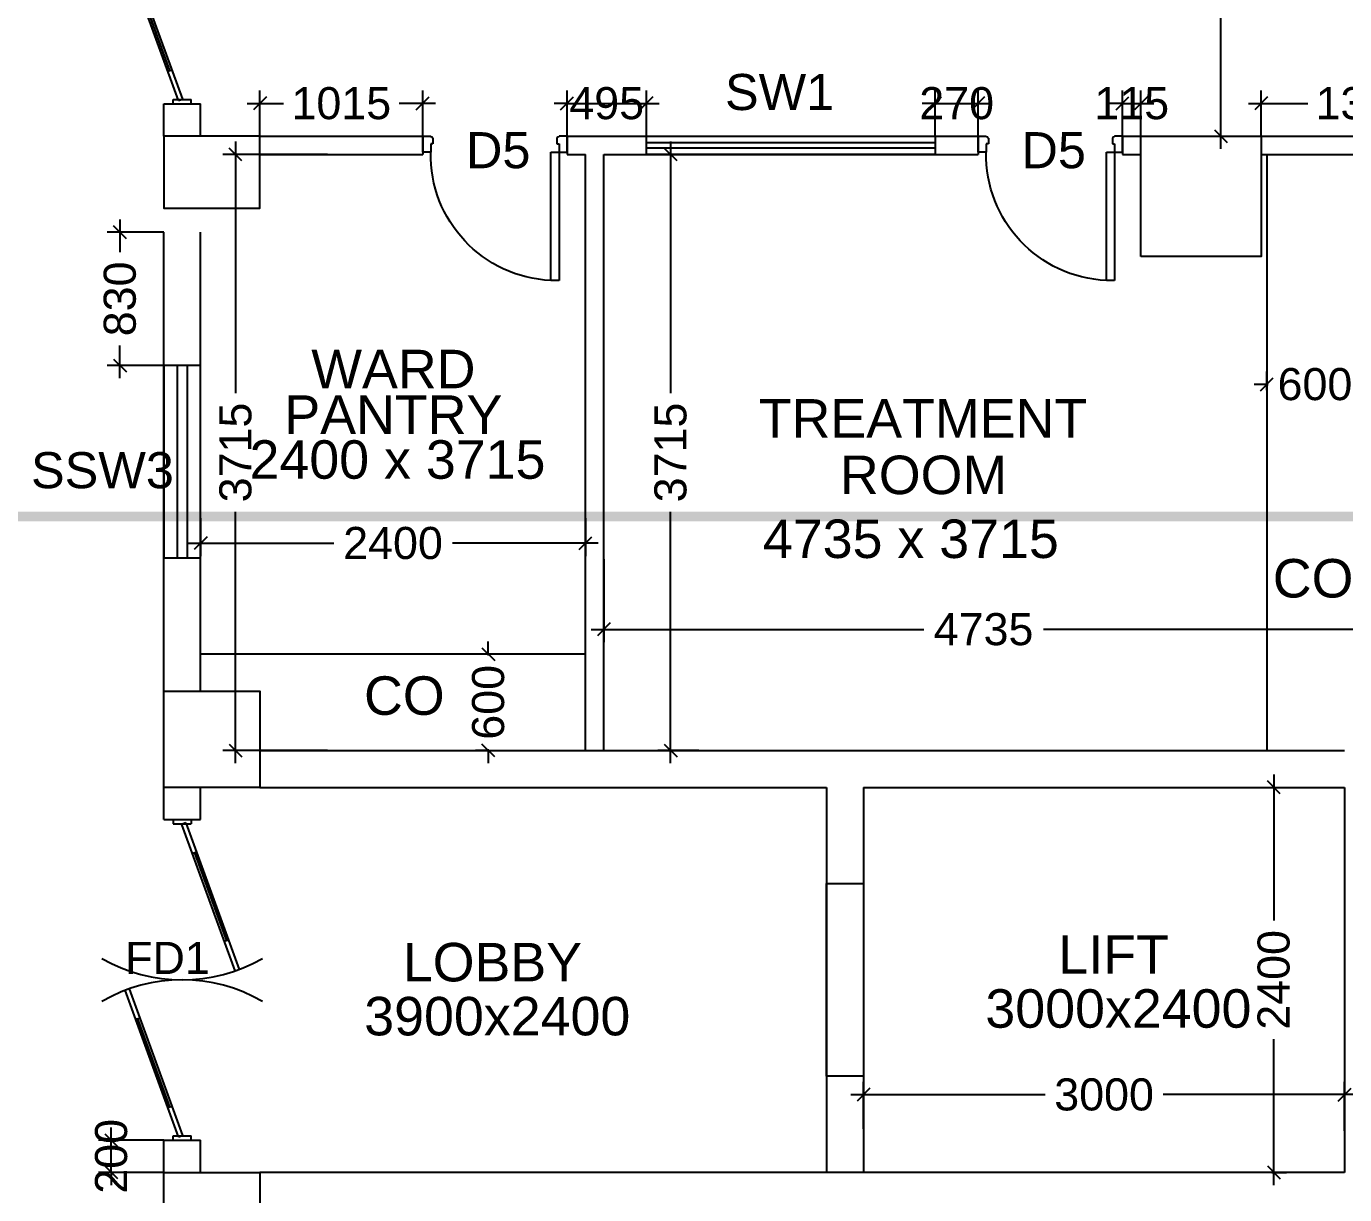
# Model space of a CAD drawing. Extents: x 7620542 to 7843793, y -6476226 to -6093835.
# Drawn here: x 7719523 to 7727743, y -6435957 to -6428675 of the extents above; entities that cross this region are included whole.
import ezdxf
from ezdxf.enums import TextEntityAlignment as Align

# ---------------------------------------------------------------- set-up
doc = ezdxf.new("R2010")
doc.units = 0
doc.header["$LTSCALE"] = 600
doc.header["$MEASUREMENT"] = 0
doc.header["$PDMODE"] = 35
doc.linetypes.add('DASHED', pattern=[0.75, 0.5, -0.25])
doc.layers.get('0').update_dxf_attribs({"linetype": 'CONTINUOUS'})
doc.layers.get('Defpoints').update_dxf_attribs({"linetype": 'CONTINUOUS'})
for name, color, linetype in [('Counter', 7, 'CONTINUOUS'), ('DOOR', 32, 'CONTINUOUS'), ('Fire Door', 10, 'CONTINUOUS'), ('joinery', 7, 'CONTINUOUS'), ('LA-column', 3, 'CONTINUOUS'), ('REVISIONS', 6, 'CONTINUOUS'), ('Room Dim', 1, 'CONTINUOUS'), ('Sections', 10, 'CONTINUOUS'), ('TEXT', 6, 'CONTINUOUS'), ('Walls', 7, 'CONTINUOUS'), ('WIN', 151, 'CONTINUOUS'), ('Working Dim', 5, 'CONTINUOUS')]:
    doc.layers.add(name, color=color, linetype=linetype)
doc.styles.add('ari', font='arial.ttf')
doc.styles.add('ARIAL', font='arial.ttf')
doc.dimstyles.new('int. dim', dxfattribs={"dimtxt": 450, "dimasz": 80, "dimexe": 80, "dimexo": 0, "dimgap": 70, "dimtad": 0, "dimdec": 0, "dimzin": 12, "dimdsep": 46, "dimtxsty": 'ari', "dimblk": 'OBLIQUE', "dimcen": 2, "dimdle": 80, "dimclrd": 256, "dimclre": 256, "dimclrt": 6, "dimadec": 0, "dimazin": 0, "dimtfac": 1, "dimtdec": 0, "dimtix": 1, "dimtmove": 2, "dimatfit": 3, "dimfxl": 1, "dimtolj": 1, "dimtzin": 0, "dimlwd": -1, "dimlwe": -1, "dimarcsym": 0})

# ---------------------------------------------------------------- blocks, each defined once
blk = doc.blocks.new('A$C15456D16')
at = {"layer": 'Fire Door'}
for p, q in [((969.1, -3.6), (55.6, 329)), ((969.1, -3.6), (55.6, 329)), ((969.2, -3.6), (55.6, 329)), ((978.6, 22.6), (65.1, 355.1)), ((978.6, 22.6), (65.1, 355.1)), ((978.7, 22.6), (65.1, 355.1)), ((247.8, 288.6), (238.3, 262.5)), ((247.8, 288.6), (238.3, 262.5)), ((247.8, 288.6), (238.3, 262.5)), ((791.2, 76), (243, 275.5)), ((791.2, 76), (243, 275.5)), ((791.2, 76), (243, 275.5)), ((795.9, 89.1), (786.4, 63)), ((795.9, 89.1), (786.4, 63)), ((795.9, 89.1), (786.4, 63)), ((-1000, 55.6), (-972.2, 55.6)), ((-1000, -55.6), (-1000, 55.6)), ((-1000, 55.6), (-972.2, 55.6)), ((-1000, -55.6), (-1000, 55.6)), ((-1000, 55.6), (-972.2, 55.6)), ((-1000, -55.6), (-1000, 55.6)), ((-978.6, -22.6), (-969.1, 3.6)), ((-978.6, -22.6), (-969.1, 3.6)), ((-978.6, -22.6), (-969.1, 3.6)), ((-972.2, -55.6), (-972.2, 55.6)), ((-972.2, -55.6), (-972.2, 55.6)), ((-972.2, -55.6), (-972.2, 55.6)), ((-969.1, 3.6), (-55.6, -329)), ((-969.1, 3.6), (-55.6, -329)), ((-969.1, 3.6), (-55.5, -329)), ((978.6, 22.6), (969.1, -3.6)), ((978.6, 22.6), (969.1, -3.6)), ((978.7, 22.6), (969.2, -3.6)), ((1000, 55.6), (972.2, 55.6)), ((972.2, -55.6), (972.2, 55.6)), ((1000, 55.6), (972.2, 55.6)), ((972.2, -55.6), (972.2, 55.6)), ((1000, 55.6), (972.2, 55.6)), ((972.2, -55.6), (972.2, 55.6)), ((1000, -55.6), (1000, 55.6)), ((1000, -55.6), (1000, 55.6)), ((1000, -55.6), (1000, 55.6)), ((-1000, -55.6), (-972.2, -55.6)), ((-1000, -55.6), (-972.2, -55.6)), ((-1000, -55.6), (-972.2, -55.6)), ((-978.6, -22.6), (-65.1, -355.1)), ((-978.6, -22.6), (-65.1, -355.1)), ((-978.6, -22.6), (-65, -355.1)), ((-795.9, -89.1), (-786.4, -63)), ((-795.9, -89.1), (-786.4, -63)), ((-795.9, -89.1), (-786.4, -63)), ((-791.2, -76), (-243, -275.5)), ((-791.2, -76), (-243, -275.5)), ((-791.2, -76), (-243, -275.5)), ((1000, -55.6), (972.2, -55.6)), ((1000, -55.6), (972.2, -55.6)), ((1000, -55.6), (972.2, -55.6)), ((-238.3, -262.5), (-247.8, -288.6)), ((-238.3, -262.5), (-247.8, -288.6)), ((-238.3, -262.5), (-247.8, -288.6))]:
    blk.add_line(p, q, dxfattribs=at)
at = {"layer": 'Fire Door', "extrusion": (0, 0, -1)}
for centre, major_axis, start_param, end_param in [((-1000, 0), (-1000, 0.1), 2.617886, 3.665084), ((-1000, 0), (-1000, 0.1), 2.617886, 3.665084), ((-1000, 0), (-1000, 0.1), 2.617886, 3.665084), ((1000, 0), (1000, 0.1), 2.618102, 3.665299), ((1000, 0), (1000, 0.1), 2.618102, 3.665299), ((1000, 0), (1000, 0.1), 2.618102, 3.665299)]:
    blk.add_ellipse(centre, major_axis=major_axis, ratio=1, start_param=start_param, end_param=end_param, dxfattribs=at)
blk = doc.blocks.new('1000')
at = {"layer": 'DOOR'}
for p, q in [((0, -100), (0, 0)), ((0, 0), (49.7, 0)), ((49.7, 0), (49.7, -2.2)), ((63.2, -49.5), (49.7, -49.5)), ((49.7, -49.5), (49.7, -100)), ((63.2, -13.5), (61, -13.5)), ((63.2, -13.5), (63.2, -49.5)), ((836.8, -13.5), (836.8, -49.5)), ((836.8, -13.5), (839, -13.5)), ((836.8, -49.5), (850.3, -49.5)), ((850.3, 0), (850.3, -2.2)), ((900, 0), (850.3, 0)), ((850.3, -49.5), (850.3, -100)), ((900, -100), (900, 0)), ((49.7, -100), (0, -100)), ((49.7, -100), (49.7, -900.6)), ((100.2, -100), (49.7, -100)), ((100.2, -900.6), (100.2, -100)), ((850.3, -100), (900, -100)), ((49.7, -900.6), (100.2, -900.6))]:
    blk.add_line(p, q, dxfattribs=at)
for centre, major_axis, start_param, end_param in [((49.7, -13.5), (-7.95, 7.95), 3.926991, 5.497787), ((850.3, -13.5), (7.95, 7.95), 0.785398, 2.356194)]:
    blk.add_ellipse(centre, major_axis=major_axis, ratio=1, start_param=start_param, end_param=end_param, dxfattribs=at)
at = {"layer": 'DOOR', "color": 145}
blk.add_ellipse((64.3, -115.3), major_axis=(-519.7, 589.8), ratio=1, start_param=2.464943, end_param=4.009476, dxfattribs=at)
blk = doc.blocks.new('_Oblique')
at = {"color": 0, "linetype": 'ByBlock', "lineweight": -2}
blk.add_line((-0.5, -0.5), (0.5, 0.5), dxfattribs=at)
blk = doc.blocks.new('*D2287')
at = {"layer": 'Defpoints', "color": 0, "transparency": 16777216}
for p in [(7720609.1, -6431740.3, 3.4), (7723009.1, -6431740.3, 6.3), (7723009.1, -6431896.7)]:
    blk.add_point(p, dxfattribs=at)
at = {"layer": 'Working Dim', "transparency": 16777216}
for p, q in [((7720609.1, -6431740.3), (7720609.1, -6431976.7)), ((7723009.1, -6431740.3), (7723009.1, -6431976.7)), ((7720529.1, -6431896.7), (7721439.1, -6431896.7)), ((7723089.1, -6431896.7), (7722179.1, -6431896.7))]:
    blk.add_line(p, q, dxfattribs=at)
at = {"layer": 'Working Dim', "transparency": 16777216, "xscale": 80, "yscale": 80, "zscale": 80, "rotation": 180}
blk.add_blockref('_Oblique', (7720609.1, -6431896.7), dxfattribs=at)
at = {"layer": 'Working Dim', "transparency": 16777216, "xscale": 80, "yscale": 80, "zscale": 80}
blk.add_blockref('_Oblique', (7723009.1, -6431896.7), dxfattribs=at)
at = {"layer": 'Working Dim', "color": 6, "transparency": 16777216, "insert": (7721809.1, -6431896.7), "char_height": 200, "attachment_point": 5, "style": 'ari'}
blk.add_mtext('\\A1;2400', dxfattribs=at)
blk = doc.blocks.new('*D2288')
at = {"layer": 'Defpoints', "color": 0, "transparency": 16777216}
for p in [(7721400.7, -6429473.6, 6.3), (7720827.2, -6433188.8), (7721400.7, -6433188.8, 17.2)]:
    blk.add_point(p, dxfattribs=at)
at = {"layer": 'Working Dim', "transparency": 16777216}
for p, q in [((7720827.2, -6429393.6), (7720827.2, -6430961.9)), ((7721400.7, -6429473.6), (7720747.2, -6429473.6)), ((7720827.2, -6433268.8), (7720827.2, -6431700.5)), ((7721400.7, -6433188.8), (7720747.2, -6433188.8))]:
    blk.add_line(p, q, dxfattribs=at)
at = {"layer": 'Working Dim', "transparency": 16777216, "xscale": 80, "yscale": 80, "zscale": 80}
for p, rotation in [((7720827.2, -6429473.6), 90), ((7720827.2, -6433188.8), 270)]:
    blk.add_blockref('_Oblique', p, dxfattribs=dict(at, rotation=rotation))
at = {"layer": 'Working Dim', "color": 6, "transparency": 16777216, "insert": (7720827.2, -6431331.2), "char_height": 200, "attachment_point": 5, "rotation": 90, "style": 'ari'}
blk.add_mtext('\\A1;3715', dxfattribs=at)
blk = doc.blocks.new('*D2289')
at = {"layer": 'Defpoints', "color": 0, "transparency": 16777216}
for p in [(7723124.1, -6431996.5, 6.3), (7727859.1, -6431996.5, 6.3), (7727859.1, -6432433.8)]:
    blk.add_point(p, dxfattribs=at)
at = {"layer": 'Working Dim', "transparency": 16777216}
for p, q in [((7723124.1, -6431996.5), (7723124.1, -6432513.8)), ((7727859.1, -6431996.5), (7727859.1, -6432513.8)), ((7723044.1, -6432433.8), (7725118.2, -6432433.8)), ((7727939.1, -6432433.8), (7725865.1, -6432433.8))]:
    blk.add_line(p, q, dxfattribs=at)
at = {"layer": 'Working Dim', "transparency": 16777216, "xscale": 80, "yscale": 80, "zscale": 80, "rotation": 180}
blk.add_blockref('_Oblique', (7723124.1, -6432433.8), dxfattribs=at)
at = {"layer": 'Working Dim', "transparency": 16777216, "xscale": 80, "yscale": 80, "zscale": 80}
blk.add_blockref('_Oblique', (7727859.1, -6432433.8), dxfattribs=at)
at = {"layer": 'Working Dim', "color": 6, "transparency": 16777216, "insert": (7725491.6, -6432433.8), "char_height": 200, "attachment_point": 5, "style": 'ari'}
blk.add_mtext('\\A1;4735', dxfattribs=at)
blk = doc.blocks.new('*D2290')
at = {"layer": 'Defpoints', "color": 0, "transparency": 16777216}
for p in [(7723540.1, -6429473.6), (7723716.4, -6429473.6, 3.4), (7723716.4, -6433188.8, 17.2)]:
    blk.add_point(p, dxfattribs=at)
at = {"layer": 'Working Dim', "transparency": 16777216}
for p, q in [((7723540.1, -6429393.6), (7723540.1, -6430961.9)), ((7723716.4, -6429473.6), (7723460.1, -6429473.6)), ((7723540.1, -6433268.8), (7723540.1, -6431700.5)), ((7723716.4, -6433188.8), (7723460.1, -6433188.8))]:
    blk.add_line(p, q, dxfattribs=at)
at = {"layer": 'Working Dim', "transparency": 16777216, "xscale": 80, "yscale": 80, "zscale": 80}
for p, rotation in [((7723540.1, -6429473.6), 90), ((7723540.1, -6433188.8), 270)]:
    blk.add_blockref('_Oblique', p, dxfattribs=dict(at, rotation=rotation))
at = {"layer": 'Working Dim', "color": 6, "transparency": 16777216, "insert": (7723540.1, -6431331.2), "char_height": 200, "attachment_point": 5, "rotation": 90, "style": 'ari'}
blk.add_mtext('\\A1;3715', dxfattribs=at)
blk = doc.blocks.new('*D2328')
at = {"layer": 'Defpoints', "color": 0, "transparency": 16777216}
for p in [(7727743.1, -6435334.1), (7724743.1, -6435548.1, 5.1), (7727743.1, -6435559.4, 14.8)]:
    blk.add_point(p, dxfattribs=at)
at = {"layer": 'Working Dim', "transparency": 16777216}
for p, q in [((7724743.1, -6435548.1), (7724743.1, -6435254.1)), ((7727743.1, -6435559.4), (7727743.1, -6435254.1)), ((7724663.1, -6435334.1), (7725874.9, -6435334.1)), ((7727823.1, -6435334.1), (7726611.3, -6435334.1))]:
    blk.add_line(p, q, dxfattribs=at)
at = {"layer": 'Working Dim', "transparency": 16777216, "xscale": 80, "yscale": 80, "zscale": 80, "rotation": 180}
blk.add_blockref('_Oblique', (7724743.1, -6435334.1), dxfattribs=at)
at = {"layer": 'Working Dim', "transparency": 16777216, "xscale": 80, "yscale": 80, "zscale": 80}
blk.add_blockref('_Oblique', (7727743.1, -6435334.1), dxfattribs=at)
at = {"layer": 'Working Dim', "color": 6, "transparency": 16777216, "insert": (7726243.1, -6435334.1), "char_height": 200, "attachment_point": 5, "style": 'ari'}
blk.add_mtext('\\A1;3000', dxfattribs=at)
blk = doc.blocks.new('*D2329')
at = {"layer": 'Defpoints', "color": 0, "transparency": 16777216}
for p in [(7727289.9, -6433418.8, 5.1), (7727301.2, -6433418.8), (7727289.9, -6435818.8, 5.1)]:
    blk.add_point(p, dxfattribs=at)
at = {"layer": 'Working Dim', "transparency": 16777216}
for p, q in [((7727301.2, -6433338.8), (7727301.2, -6434248.8)), ((7727289.9, -6433418.8), (7727381.2, -6433418.8)), ((7727301.2, -6435898.8), (7727301.2, -6434988.8)), ((7727289.9, -6435818.8), (7727381.2, -6435818.8))]:
    blk.add_line(p, q, dxfattribs=at)
at = {"layer": 'Working Dim', "transparency": 16777216, "xscale": 80, "yscale": 80, "zscale": 80}
for p, rotation in [((7727301.2, -6433418.8), 90), ((7727301.2, -6435818.8), 270)]:
    blk.add_blockref('_Oblique', p, dxfattribs=dict(at, rotation=rotation))
at = {"layer": 'Working Dim', "color": 6, "transparency": 16777216, "insert": (7727301.2, -6434618.8), "char_height": 200, "attachment_point": 5, "rotation": 90, "style": 'ari'}
blk.add_mtext('\\A1;2400', dxfattribs=at)
blk = doc.blocks.new('*D2341')
at = {"layer": 'Defpoints', "color": 0, "transparency": 16777216}
for p in [(7720979.1, -6429155), (7720979.1, -6429358.6, 6.3), (7721994.1, -6429358.6, 6.3)]:
    blk.add_point(p, dxfattribs=at)
at = {"layer": 'Working Dim', "transparency": 16777216}
for p, q in [((7720979.1, -6429358.6), (7720979.1, -6429075)), ((7721994.1, -6429358.6), (7721994.1, -6429075)), ((7720899.1, -6429155), (7721126.7, -6429155)), ((7722074.1, -6429155), (7721846.6, -6429155))]:
    blk.add_line(p, q, dxfattribs=at)
at = {"layer": 'Working Dim', "transparency": 16777216, "xscale": 80, "yscale": 80, "zscale": 80, "rotation": 180}
blk.add_blockref('_Oblique', (7720979.1, -6429155), dxfattribs=at)
at = {"layer": 'Working Dim', "transparency": 16777216, "xscale": 80, "yscale": 80, "zscale": 80}
blk.add_blockref('_Oblique', (7721994.1, -6429155), dxfattribs=at)
at = {"layer": 'Working Dim', "color": 6, "transparency": 16777216, "insert": (7721486.6, -6429155), "char_height": 200, "attachment_point": 5, "style": 'ari'}
blk.add_mtext('\\A1;1015', dxfattribs=at)
blk = doc.blocks.new('*D2342')
at = {"layer": 'Defpoints', "color": 0, "transparency": 16777216}
for p in [(7723388.9, -6429155), (7722894.1, -6429358.6, 6.3), (7723388.9, -6429358.6, 3.4)]:
    blk.add_point(p, dxfattribs=at)
at = {"layer": 'Working Dim', "transparency": 16777216}
for p, q in [((7722894.1, -6429358.6), (7722894.1, -6429075)), ((7723388.9, -6429358.6), (7723388.9, -6429075)), ((7722894.1, -6429155), (7722814.1, -6429155)), ((7722894.1, -6429155), (7723388.9, -6429155)), ((7723388.9, -6429155), (7723468.9, -6429155))]:
    blk.add_line(p, q, dxfattribs=at)
at = {"layer": 'Working Dim', "transparency": 16777216, "xscale": 80, "yscale": 80, "zscale": 80}
blk.add_blockref('_Oblique', (7722894.1, -6429155), dxfattribs=at)
at = {"layer": 'Working Dim', "transparency": 16777216, "xscale": 80, "yscale": 80, "zscale": 80, "rotation": 180}
blk.add_blockref('_Oblique', (7723388.9, -6429155), dxfattribs=at)
at = {"layer": 'Working Dim', "color": 6, "transparency": 16777216, "insert": (7723141.5, -6429155), "char_height": 200, "attachment_point": 5, "style": 'ari'}
blk.add_mtext('\\A1;495', dxfattribs=at)
blk = doc.blocks.new('*D2343')
at = {"layer": 'Defpoints', "color": 0, "transparency": 16777216}
for p in [(7726473.1, -6429155), (7726358.1, -6429358.6, 6.3), (7726473.1, -6429358.9, 17.2)]:
    blk.add_point(p, dxfattribs=at)
at = {"layer": 'Working Dim', "transparency": 16777216}
for p, q in [((7726358.1, -6429358.6), (7726358.1, -6429075)), ((7726473.1, -6429358.9), (7726473.1, -6429075)), ((7726358.1, -6429155), (7726278.1, -6429155)), ((7726358.1, -6429155), (7726473.1, -6429155)), ((7726473.1, -6429155), (7726553.1, -6429155))]:
    blk.add_line(p, q, dxfattribs=at)
at = {"layer": 'Working Dim', "transparency": 16777216, "xscale": 80, "yscale": 80, "zscale": 80}
blk.add_blockref('_Oblique', (7726358.1, -6429155), dxfattribs=at)
at = {"layer": 'Working Dim', "transparency": 16777216, "xscale": 80, "yscale": 80, "zscale": 80, "rotation": 180}
blk.add_blockref('_Oblique', (7726473.1, -6429155), dxfattribs=at)
at = {"layer": 'Working Dim', "color": 6, "transparency": 16777216, "insert": (7726415.6, -6429155), "char_height": 200, "attachment_point": 5, "style": 'ari'}
blk.add_mtext('\\A1;115', dxfattribs=at)
blk = doc.blocks.new('*D2344')
at = {"layer": 'Defpoints', "color": 0, "transparency": 16777216}
for p in [(7725458.1, -6429155), (7725189.3, -6429358.6, 3.4), (7725458.1, -6429358.6, 3.4)]:
    blk.add_point(p, dxfattribs=at)
at = {"layer": 'Working Dim', "transparency": 16777216}
for p, q in [((7725189.3, -6429358.6), (7725189.3, -6429075)), ((7725458.1, -6429358.6), (7725458.1, -6429075)), ((7725189.3, -6429155), (7725109.3, -6429155)), ((7725189.3, -6429155), (7725458.1, -6429155)), ((7725458.1, -6429155), (7725538.1, -6429155))]:
    blk.add_line(p, q, dxfattribs=at)
at = {"layer": 'Working Dim', "transparency": 16777216, "xscale": 80, "yscale": 80, "zscale": 80}
blk.add_blockref('_Oblique', (7725189.3, -6429155), dxfattribs=at)
at = {"layer": 'Working Dim', "transparency": 16777216, "xscale": 80, "yscale": 80, "zscale": 80, "rotation": 180}
blk.add_blockref('_Oblique', (7725458.1, -6429155), dxfattribs=at)
at = {"layer": 'Working Dim', "color": 6, "transparency": 16777216, "insert": (7725323.7, -6429155), "char_height": 200, "attachment_point": 5, "style": 'ari'}
blk.add_mtext('\\A1;270', dxfattribs=at)
blk = doc.blocks.new('*D2345')
at = {"layer": 'Defpoints', "color": 0, "transparency": 16777216}
for p in [(7728522.2, -6429155), (7727223.1, -6429358.9, 17.2), (7728522.2, -6429358.6, 3.4)]:
    blk.add_point(p, dxfattribs=at)
at = {"layer": 'Working Dim', "transparency": 16777216}
for p, q in [((7727223.1, -6429358.9), (7727223.1, -6429075)), ((7728522.2, -6429358.6), (7728522.2, -6429075)), ((7727143.1, -6429155), (7727513.8, -6429155)), ((7728602.2, -6429155), (7728231.5, -6429155))]:
    blk.add_line(p, q, dxfattribs=at)
at = {"layer": 'Working Dim', "transparency": 16777216, "xscale": 80, "yscale": 80, "zscale": 80, "rotation": 180}
blk.add_blockref('_Oblique', (7727223.1, -6429155), dxfattribs=at)
at = {"layer": 'Working Dim', "transparency": 16777216, "xscale": 80, "yscale": 80, "zscale": 80}
blk.add_blockref('_Oblique', (7728522.2, -6429155), dxfattribs=at)
at = {"layer": 'Working Dim', "color": 6, "transparency": 16777216, "insert": (7727872.7, -6429155), "char_height": 200, "attachment_point": 5, "style": 'ari'}
blk.add_mtext('\\A1;1300', dxfattribs=at)
blk = doc.blocks.new('*D2357')
at = {"layer": 'Defpoints', "color": 0, "transparency": 16777216}
for p in [(7726791.1, -6426958.6, 1.7), (7726971.4, -6426958.6), (7726848.1, -6429358.9, 17.2)]:
    blk.add_point(p, dxfattribs=at)
at = {"layer": 'Working Dim', "transparency": 16777216}
for p, q in [((7726971.4, -6426878.6), (7726971.4, -6427788.7)), ((7726791.1, -6426958.6), (7727051.4, -6426958.6)), ((7726971.4, -6429438.9), (7726971.4, -6428528.7)), ((7726848.1, -6429358.9), (7727051.4, -6429358.9))]:
    blk.add_line(p, q, dxfattribs=at)
at = {"layer": 'Working Dim', "transparency": 16777216, "xscale": 80, "yscale": 80, "zscale": 80}
for p, rotation in [((7726971.4, -6426958.6), 90), ((7726971.4, -6429358.9), 270)]:
    blk.add_blockref('_Oblique', p, dxfattribs=dict(at, rotation=rotation))
at = {"layer": 'Working Dim', "color": 6, "transparency": 16777216, "insert": (7726971.4, -6428158.7), "char_height": 200, "attachment_point": 5, "rotation": 90, "style": 'ari'}
blk.add_mtext('\\A1;2400', dxfattribs=at)
blk = doc.blocks.new('*D2376')
at = {"layer": 'Defpoints', "color": 0, "transparency": 16777216}
for p in [(7722403.2, -6432588.6), (7722403.2, -6432588.6), (7722403.2, -6433188.8)]:
    blk.add_point(p, dxfattribs=at)
at = {"layer": 'Working Dim', "transparency": 16777216}
for p, q in [((7722403.2, -6432588.6), (7722403.2, -6432508.6)), ((7722403.2, -6432588.6), (7722323.2, -6432588.6)), ((7722403.2, -6432588.6), (7722403.2, -6432597.5)), ((7722403.2, -6433188.8), (7722323.2, -6433188.8)), ((7722403.2, -6433188.8), (7722403.2, -6433179.8)), ((7722403.2, -6433188.8), (7722403.2, -6433268.8))]:
    blk.add_line(p, q, dxfattribs=at)
at = {"layer": 'Working Dim', "transparency": 16777216, "xscale": 80, "yscale": 80, "zscale": 80}
for p, rotation in [((7722403.2, -6432588.6), 270), ((7722403.2, -6433188.8), 90)]:
    blk.add_blockref('_Oblique', p, dxfattribs=dict(at, rotation=rotation))
at = {"layer": 'Working Dim', "color": 6, "transparency": 16777216, "insert": (7722403.2, -6432888.7), "char_height": 200, "attachment_point": 5, "rotation": 90, "style": 'ari'}
blk.add_mtext('\\A1;600', dxfattribs=at)
blk = doc.blocks.new('*D2411')
at = {"layer": 'Defpoints', "color": 0, "transparency": 16777216}
for p in [(7720052.2, -6435618.8), (7720379.1, -6435618.8), (7720379.1, -6435818.8, 8.6)]:
    blk.add_point(p, dxfattribs=at)
at = {"layer": 'Working Dim', "transparency": 16777216}
for p, q in [((7720052.2, -6435618.8), (7720052.2, -6435538.8)), ((7720379.1, -6435618.8), (7719972.2, -6435618.8)), ((7720052.2, -6435818.8), (7720052.2, -6435618.8)), ((7720379.1, -6435818.8), (7719972.2, -6435818.8)), ((7720052.2, -6435818.8), (7720052.2, -6435898.8))]:
    blk.add_line(p, q, dxfattribs=at)
at = {"layer": 'Working Dim', "transparency": 16777216, "xscale": 80, "yscale": 80, "zscale": 80}
for p, rotation in [((7720052.2, -6435618.8), 270), ((7720052.2, -6435818.8), 90)]:
    blk.add_blockref('_Oblique', p, dxfattribs=dict(at, rotation=rotation))
at = {"layer": 'Working Dim', "color": 6, "transparency": 16777216, "insert": (7720052.2, -6435718.8), "char_height": 200, "attachment_point": 5, "rotation": 90, "style": 'ari'}
blk.add_mtext('\\A1;200', dxfattribs=at)
blk = doc.blocks.new('*D2419')
at = {"layer": 'Defpoints', "color": 0, "transparency": 16777216}
for p in [(7720106.2, -6429958.7), (7720379.1, -6429958.7, 5.8), (7720379.1, -6430788.7)]:
    blk.add_point(p, dxfattribs=at)
at = {"layer": 'Working Dim', "transparency": 16777216}
for p, q in [((7720106.2, -6429878.7), (7720106.2, -6430082.9)), ((7720379.1, -6429958.7), (7720026.2, -6429958.7)), ((7720106.2, -6430868.7), (7720106.2, -6430664.4)), ((7720379.1, -6430788.7), (7720026.2, -6430788.7))]:
    blk.add_line(p, q, dxfattribs=at)
at = {"layer": 'Working Dim', "transparency": 16777216, "xscale": 80, "yscale": 80, "zscale": 80}
for p, rotation in [((7720106.2, -6429958.7), 90), ((7720106.2, -6430788.7), 270)]:
    blk.add_blockref('_Oblique', p, dxfattribs=dict(at, rotation=rotation))
at = {"layer": 'Working Dim', "color": 6, "transparency": 16777216, "insert": (7720106.2, -6430373.7), "char_height": 200, "attachment_point": 5, "rotation": 90, "style": 'ari'}
blk.add_mtext('\\A1;830', dxfattribs=at)
blk = doc.blocks.new('*D2453')
at = {"layer": 'Defpoints', "color": 0, "transparency": 16777216}
for p in [(7727258.1, -6430906.4), (7727258.1, -6430942.9, -22.8), (7727858.1, -6430942.9, -22.8)]:
    blk.add_point(p, dxfattribs=at)
at = {"layer": 'Working Dim', "transparency": 16777216}
for p, q in [((7727258.1, -6430942.9), (7727258.1, -6430826.4)), ((7727858.1, -6430942.9), (7727858.1, -6430826.4)), ((7727258.1, -6430906.4), (7727178.1, -6430906.4)), ((7727258.1, -6430906.4), (7727267, -6430906.4)), ((7727858.1, -6430906.4), (7727849.3, -6430906.4)), ((7727858.1, -6430906.4), (7727938.1, -6430906.4))]:
    blk.add_line(p, q, dxfattribs=at)
at = {"layer": 'Working Dim', "transparency": 16777216, "xscale": 80, "yscale": 80, "zscale": 80}
blk.add_blockref('_Oblique', (7727258.1, -6430906.4), dxfattribs=at)
at = {"layer": 'Working Dim', "transparency": 16777216, "xscale": 80, "yscale": 80, "zscale": 80, "rotation": 180}
blk.add_blockref('_Oblique', (7727858.1, -6430906.4), dxfattribs=at)
at = {"layer": 'Working Dim', "color": 6, "transparency": 16777216, "insert": (7727558.1, -6430906.4), "char_height": 200, "attachment_point": 5, "style": 'ari'}
blk.add_mtext('\\A1;600', dxfattribs=at)

msp = doc.modelspace()

# ---------------------------------------------------------------- linework, layer by layer
at = {"layer": 'DOOR', "linetype": 'Continuous', "elevation": -22.81}
msp.add_lwpolyline([(7724743.146, -6434018.77), (7724743.146, -6435218.77), (7724513.146, -6435218.77), (7724513.146, -6434018.77)], close=True, dxfattribs=at)
at = {"layer": 'LA-column', "color": 2, "elevation": -12.548, "flags": 128}
for points in [[(7720379.146, -6429358.822), (7720379.146, -6429808.822), (7720979.146, -6429808.822), (7720979.146, -6429358.822)], [(7726473.146, -6430108.812), (7726473.146, -6429358.812), (7727223.146, -6429358.812), (7727223.146, -6430108.812)], [(7720379.146, -6433418.812), (7720379.146, -6432818.812), (7720979.146, -6432818.812), (7720979.146, -6433418.812)], [(7720379.146, -6436418.813), (7720379.146, -6435818.813), (7720979.146, -6435818.813), (7720979.146, -6436418.813)]]:
    msp.add_lwpolyline(points, close=True, dxfattribs=at)
at = {"layer": 'REVISIONS'}
msp.add_line((7727258.147, -6429473.597, -22.81), (7727258.147, -6433188.789, -22.81), dxfattribs=at)
at = {"layer": 'Sections', "linetype": 'DASHED', "lineweight": 0, "ltscale": 2, "const_width": 60, "elevation": -14.83, "flags": 128}
msp.add_lwpolyline([(7764050.867, -6431729.833), (7764598.735, -6430597.18), (7764598.735, -6431729.833), (7639175.207, -6431729.833), (7639175.207, -6430597.18), (7639723.075, -6431729.833)], dxfattribs=at)
at = {"layer": 'Walls'}
for p, q in [((7720379.146, -6429158.683, -22.81), (7720609.146, -6429158.683, -22.81)), ((7720979.146, -6429358.597, -22.81), (7721994.144, -6429358.597, -22.81)), ((7722894.149, -6429358.597, -22.81), (7725458.142, -6429358.597, -22.81)), ((7722894.149, -6429358.597, -22.81), (7722894.149, -6429473.597, -22.81)), ((7726358.147, -6429358.597, -22.81), (7726473.147, -6429358.597, -22.81)), ((7726358.147, -6429358.597, -22.81), (7726358.147, -6429473.597, -22.81)), ((7727223.147, -6429358.597, -22.81), (7730871.644, -6429358.649, -22.81)), ((7720979.146, -6429473.597, -22.81), (7721994.144, -6429473.597, -22.81)), ((7722894.149, -6429473.597, -22.81), (7723009.149, -6429473.597, -22.81)), ((7723009.149, -6433188.597, -22.81), (7723009.149, -6429473.597, -22.81)), ((7723124.149, -6429473.597, -22.81), (7725458.142, -6429473.597, -22.81)), ((7723124.149, -6433188.597, -22.81), (7723124.149, -6429473.597, -22.81)), ((7726358.147, -6429473.597, -22.81), (7726473.147, -6429473.597, -22.81)), ((7727223.147, -6429473.597, -22.81), (7727858.147, -6429473.597, -22.81)), ((7720379.147, -6432818.919, -22.81), (7720379.147, -6429958.667, -22.81)), ((7720609.147, -6432818.919, -22.81), (7720609.147, -6429958.667, -22.81)), ((7720379.146, -6433618.77, -22.81), (7720379.146, -6433418.77, -22.81)), ((7720979.146, -6433418.849, -22.81), (7724513.146, -6433418.848, -22.81)), ((7724513.146, -6433418.77, -22.81), (7724513.146, -6435818.77, -22.81)), ((7724743.146, -6433418.77, -22.81), (7727743.146, -6433418.77, -22.81)), ((7724743.146, -6433418.77, -22.81), (7724743.146, -6435818.77, -22.81)), ((7727743.146, -6433418.77, -22.81), (7727743.146, -6435818.77, -22.81)), ((7720379.146, -6433618.77, -22.81), (7720609.146, -6433618.77, -22.81)), ((7720379.146, -6435618.789, -22.81), (7720609.146, -6435618.789, -22.81)), ((7727743.146, -6435818.77, -22.81), (7720979.146, -6435818.77, -22.81))]:
    msp.add_line(p, q, dxfattribs=at)
at = {"layer": 'Walls', "linetype": 'Continuous'}
for p, q in [((7721994.144, -6429358.597, -22.81), (7721994.144, -6429473.597, -22.81)), ((7725458.142, -6429358.597, -22.81), (7725458.142, -6429473.597, -22.81)), ((7723009.149, -6432588.597, -22.81), (7720609.147, -6432588.597, -22.81)), ((7720979.146, -6433188.789, -22.81), (7727743.146, -6433188.789, -22.81))]:
    msp.add_line(p, q, dxfattribs=at)
at = {"layer": 'Walls', "elevation": -22.81, "flags": 128}
for points in [[(7720379.146, -6429358.712), (7720379.146, -6429158.683)], [(7720609.146, -6429358.664), (7720609.146, -6429158.683)], [(7720379.146, -6433618.77), (7720379.146, -6433418.77)], [(7720609.146, -6433618.77), (7720609.146, -6433418.77)], [(7720379.146, -6435818.818), (7720379.146, -6435618.789)], [(7720609.146, -6435818.77), (7720609.146, -6435618.789)]]:
    msp.add_lwpolyline(points, dxfattribs=at)
at = {"layer": 'WIN', "linetype": 'Continuous', "elevation": -22.81}
for points in [[(7723388.941, -6429473.597), (7723388.941, -6429358.607), (7725189.35, -6429358.607), (7725189.35, -6429473.597)], [(7723388.941, -6429433.597), (7723388.941, -6429398.607), (7725189.35, -6429398.607), (7725189.35, -6429433.597)], [(7720379.147, -6430788.66), (7720379.147, -6431988.66), (7720609.147, -6431988.66), (7720609.147, -6430788.66)], [(7720461.93, -6430788.66), (7720461.93, -6431988.66), (7720526.363, -6431988.66), (7720526.363, -6430788.66)]]:
    msp.add_lwpolyline(points, close=True, dxfattribs=at)

# ---------------------------------------------------------------- block references
at = {"layer": 'DOOR', "linetype": 'Continuous', "xscale": -1, "rotation": 359.9999869799519}
for p in [(7722894.144, -6429358.597, -22.81), (7726358.142, -6429358.597, -22.81)]:
    msp.add_blockref('1000', p, dxfattribs=at)
at = {"layer": 'Fire Door', "color": 3, "lineweight": 0, "xscale": -1, "rotation": 270}
for p in [(7720494.146, -6428158.683, -22.81), (7720494.146, -6434618.789, -22.81)]:
    msp.add_blockref('A$C15456D16', p, dxfattribs=at)

# ---------------------------------------------------------------- texts
at = {"layer": 'Counter', "color": 10, "style": 'ARIAL'}
for p in [(7727295.134, -6432235.297, -21.672), (7721628.192, -6432966.636, -21.672)]:
    msp.add_text('CO', height=240, dxfattribs=at).set_placement(p)
at = {"layer": 'Fire Door', "style": 'ARIAL'}
msp.add_text('FD1', height=200, dxfattribs=at).set_placement((7720402.342, -6434581.851, -22.81), align=Align.CENTER)
at = {"layer": 'joinery', "style": 'ari'}
for s, p in [('SW1', (7724219.746, -6429196.646, -22.81)), ('D5', (7722465.096, -6429559.257, -22.81)), ('D5', (7725929.094, -6429559.257, -22.81)), ('SSW3', (7719997.078, -6431553.917, -22.81))]:
    msp.add_text(s, height=225, dxfattribs=at).set_placement(p, align=Align.CENTER)
at = {"layer": 'Room Dim', "style": 'ARIAL'}
msp.add_text('2400 x 3715', height=240, dxfattribs=at).set_placement((7721836.842, -6431374.971, -22.81), align=Align.MIDDLE_CENTER)
for s, p in [('4735 x 3715', (7725038.263, -6431989.084, -22.81)), ('3900x2400', (7722459.092, -6434964.742, -16.526)), ('3000x2400', (7726332.289, -6434917.031, -22.81))]:
    msp.add_text(s, height=240, dxfattribs=at).set_placement(p, align=Align.CENTER)
at = {"layer": 'TEXT', "color": 7, "style": 'ARIAL'}
for s, p in [('WARD', (7721811.256, -6430930.928, -22.81)), ('PANTRY', (7721811.256, -6431215.039, -22.81)), ('TREATMENT', (7725113.795, -6431238.651, -22.81)), ('ROOM', (7725117.561, -6431590.814, -22.81)), ('LOBBY', (7722429.039, -6434628.224, -16.526)), ('LIFT', (7726302.236, -6434580.512, -22.81))]:
    msp.add_text(s, height=240, dxfattribs=at).set_placement(p, align=Align.CENTER)

# ---------------------------------------------------------------- dimensions: what is measured, and where the dimension line sits
at = {"layer": 'Working Dim'}
for base, p1, p2, override, picture, middle in [((7726971.435, -6426958.594, -22.81), (7726848.146, -6429358.852, -5.59), (7726791.128, -6426958.594, -21.1), {"dimtxt": 200}, '*D2357', (7726971.435, -6428158.723, -22.81)), ((7720827.218, -6433188.789, -22.81), (7721400.709, -6429473.597, -16.541), (7721400.709, -6433188.789, -5.59), {"dimtxt": 200}, '*D2288', (7720827.218, -6431331.193, -22.81)), ((7723540.102, -6429473.597, -22.81), (7723716.392, -6433188.789, -5.59), (7723716.392, -6429473.597, -19.389), {"dimtxt": 200}, '*D2290', (7723540.102, -6431331.193, -22.81)), ((7720106.243, -6429958.708, -22.81), (7720379.147, -6430788.66, -22.81), (7720379.146, -6429958.708, -17), {"dimtxt": 200, "dimarcsym": 1}, '*D2419', (7720106.243, -6430373.684, -22.81)), ((7722403.24, -6432588.597, -22.81), (7722403.24, -6433188.789, -22.81), (7722403.24, -6432588.597, -22.81), {"dimtxt": 200, "dimarcsym": 1}, '*D2376', (7722403.24, -6432888.693, -22.81)), ((7727301.235, -6433418.77, -22.81), (7727289.923, -6435818.77, -17.679), (7727289.923, -6433418.77, -17.679), {"dimtxt": 200}, '*D2329', (7727301.235, -6434618.77, -22.81)), ((7720052.243, -6435618.789, -22.81), (7720379.146, -6435818.813, -14.258), (7720379.146, -6435618.789, -22.81), {"dimtxt": 200, "dimarcsym": 1}, '*D2411', (7720052.243, -6435718.801, -22.81))]:
    dim = msp.add_linear_dim(base=base, p1=p1, p2=p2, angle=90, dimstyle='int. dim', override=override, dxfattribs=at)
    dim.commit()
    dim.dimension.update_dxf_attribs({"geometry": picture, "text_midpoint": middle})
for base, p1, p2, picture, middle in [((7720979.146, -6429155.012, -22.81), (7721994.144, -6429358.597, -16.541), (7720979.146, -6429358.597, -16.541), '*D2341', (7721486.645, -6429155.012, -22.81)), ((7723388.941, -6429155.012, -22.81), (7722894.149, -6429358.597, -16.541), (7723388.941, -6429358.607, -19.389), '*D2342', (7723141.545, -6429155.012, -22.81)), ((7726473.146, -6429155.012, -22.81), (7726358.147, -6429358.597, -16.541), (7726473.146, -6429358.852, -5.59), '*D2343', (7726415.647, -6429155.012, -22.81)), ((7723009.149, -6431896.656, -22.81), (7720609.147, -6431740.331, -19.389), (7723009.149, -6431740.331, -16.541), '*D2287', (7721809.148, -6431896.656, -22.81)), ((7727859.147, -6432433.838, -22.81), (7723124.149, -6431996.512, -16.541), (7727859.147, -6431996.513, -16.541), '*D2289', (7725491.648, -6432433.838, -22.81)), ((7727743.146, -6435334.136, -22.81), (7724743.056, -6435548.133, -17.679), (7727743.146, -6435559.408, -7.979), '*D2328', (7726243.101, -6435334.136, -22.81))]:
    dim = msp.add_linear_dim(base=base, p1=p1, p2=p2, dimstyle='int. dim', override={"dimtxt": 200}, dxfattribs=at)
    dim.commit()
    dim.dimension.update_dxf_attribs({"geometry": picture, "text_midpoint": middle})
for base, p1, p2, text, picture, middle in [((7725458.142, -6429155.012, -22.81), (7725189.35, -6429358.597, -19.389), (7725458.142, -6429358.597, -19.389), '270', '*D2344', (7725323.746, -6429155.012, -22.81)), ((7728522.191, -6429155.012, -22.81), (7727223.146, -6429358.852, -5.59), (7728522.191, -6429358.615, -19.389), '1300', '*D2345', (7727872.669, -6429155.012, -22.81))]:
    dim = msp.add_linear_dim(base=base, p1=p1, p2=p2, text=text, dimstyle='int. dim', override={"dimtxt": 200}, dxfattribs=at)
    dim.commit()
    dim.dimension.update_dxf_attribs({"geometry": picture, "text_midpoint": middle})
at = {"layer": 'Working Dim', "color": 7}
dim = msp.add_linear_dim(base=(7727258.147, -6430906.386), p1=(7727858.147, -6430942.922, -22.81), p2=(7727258.147, -6430942.922, -22.81), dimstyle='int. dim', override={"dimtxt": 200, "dimarcsym": 1}, dxfattribs=at)
dim.commit()
dim.dimension.update_dxf_attribs({"geometry": '*D2453', "text_midpoint": (7727558.147, -6430906.386)})

doc.saveas('drawing.dxf')
